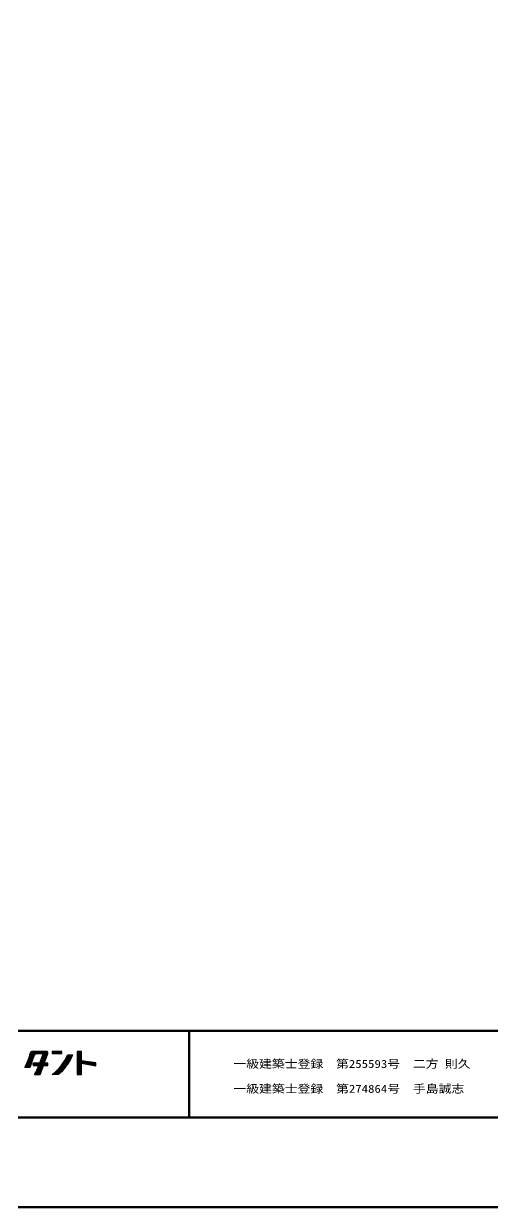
# Model space of a CAD drawing. Header units: millimetres. Extents: x 8300 to 98248, y -10383 to 40000.
# Drawn here: x 87042 to 90570, y 6815 to 15725 of the extents above; entities that cross this region are included whole.
import ezdxf
from ezdxf.enums import TextEntityAlignment as Align

# ---------------------------------------------------------------- set-up
doc = ezdxf.new("R2010")
doc.units = ezdxf.units.MM
doc.header["$LTSCALE"] = 300
doc.layers.add('K他0_その他－１', color=7, linetype='CONTINUOUS')
doc.styles.add('MS PGothic', font='msgothic.ttc', dxfattribs={"width": 1.174649})

# ---------------------------------------------------------------- blocks, each defined once
blk = doc.blocks.new('ZGroup321', base_point=(85632.6, 15724.9))
at = {"layer": 'K他0_その他－１', "color": 150, "linetype": 'Continuous', "lineweight": -3}
for p, q in [((73737.5, 8143.8), (97797.8, 8143.8)), ((88287.6, 8143.8), (88287.6, 7489.8)), ((87051.4, 7870.3), (87113.5, 7932.4)), ((87055.1, 7878.2), (87115.7, 7938.8)), ((87060.7, 7888.1), (87117.9, 7945.3)), ((87065.4, 7897), (87120.1, 7951.7)), ((87069.4, 7905.3), (87122.3, 7958.2)), ((87072.9, 7913), (87124.6, 7964.7)), ((87076, 7920.4), (87144.1, 7988.5)), ((87078.7, 7927.3), (87139.9, 7988.5)), ((87081.2, 7934), (87135.6, 7988.5)), ((87083.4, 7940.4), (87131.4, 7988.5)), ((87085.1, 7946.4), (87127.1, 7988.5)), ((87086.6, 7952.2), (87122.9, 7988.5)), ((87088.1, 7957.9), (87118.7, 7988.5)), ((87089.5, 7963.5), (87114.4, 7988.5)), ((87090.7, 7969), (87110.2, 7988.5)), ((87093, 7979.1), (87091.5, 7972.3)), ((87091.9, 7974.5), (87105.9, 7988.5)), ((87093.2, 7980), (87101.2, 7987.9)), ((87214.1, 7988.5), (87104.6, 7988.5)), ((87131, 7971.1), (87148.3, 7988.5)), ((87136.5, 7972.3), (87152.6, 7988.5)), ((87136.5, 7972.3), (87179.6, 7972.3)), ((87140.7, 7972.3), (87156.8, 7988.5)), ((87145, 7972.3), (87161.1, 7988.5)), ((87149, 7883.1), (87216.2, 7950.2)), ((87149.2, 7972.3), (87165.3, 7988.5)), ((87153.3, 7883.1), (87213.8, 7943.6)), ((87153.4, 7972.3), (87169.6, 7988.5)), ((87153.5, 7874.8), (87209, 7930.3)), ((87155.7, 7881.3), (87211.4, 7936.9)), ((87157.7, 7972.3), (87173.8, 7988.5)), ((87161.9, 7972.3), (87178, 7988.5)), ((87163.3, 7901.6), (87218.6, 7956.9)), ((87165.7, 7908.2), (87221, 7963.5)), ((87166.2, 7972.3), (87182.3, 7988.5)), ((87168.1, 7914.8), (87223.4, 7970.2)), ((87170.4, 7972.3), (87186.5, 7988.5)), ((87170.4, 7921.4), (87225.2, 7976.2)), ((87172.8, 7928.1), (87224.9, 7980.1)), ((87174.7, 7972.3), (87190.8, 7988.5)), ((87175.2, 7934.7), (87223.6, 7983.1)), ((87177.5, 7941.3), (87221.7, 7985.5)), ((87178.9, 7972.3), (87195, 7988.5)), ((87179.9, 7947.9), (87219.2, 7987.2)), ((87182.3, 7971.5), (87199.3, 7988.5)), ((87182.3, 7954.5), (87216.1, 7988.3)), ((87184.6, 7969.5), (87203.5, 7988.5)), ((87184.7, 7961.1), (87212, 7988.5)), ((87185.8, 7966.5), (87207.7, 7988.5)), ((87256.1, 7973.6), (87270.9, 7988.5)), ((87256.1, 7977.8), (87266.7, 7988.5)), ((87256.1, 7982.1), (87262.4, 7988.5)), ((87256.1, 7986.3), (87258.2, 7988.5)), ((87259.1, 7972.3), (87275.2, 7988.5)), ((87262.5, 7813.3), (87412, 7962.8)), ((87263.3, 7972.3), (87279.4, 7988.5)), ((87266.8, 7813.3), (87409.1, 7955.6)), ((87267.5, 7972.3), (87283.7, 7988.5)), ((87271, 7813.3), (87405.8, 7948.1)), ((87271.8, 7972.3), (87287.9, 7988.5)), ((87275.3, 7813.3), (87402.1, 7940.2)), ((87276, 7972.3), (87292.1, 7988.5)), ((87279.5, 7813.3), (87398, 7931.8)), ((87280.3, 7972.3), (87296.4, 7988.5)), ((87284.5, 7972.3), (87300.6, 7988.5)), ((87288.7, 7972.3), (87304.9, 7988.5)), ((87293, 7972.3), (87309.1, 7988.5)), ((87297.2, 7972.3), (87313.4, 7988.5)), ((87301.5, 7972.3), (87317.6, 7988.5)), ((87305.7, 7972.3), (87321.8, 7988.5)), ((87310, 7972.3), (87326.1, 7988.5)), ((87314.2, 7972.3), (87330.3, 7988.5)), ((87318.4, 7972.3), (87330.3, 7984.2)), ((87322.7, 7972.3), (87330.3, 7980)), ((87322.8, 7877.9), (87407.9, 7963)), ((87326.9, 7972.3), (87330.3, 7975.7)), ((87336, 7895.3), (87403.7, 7963)), ((87345, 7908.5), (87399.4, 7963)), ((87352, 7919.8), (87395.2, 7963)), ((87357.8, 7929.8), (87391, 7963)), ((87362.8, 7939), (87386.7, 7963)), ((87367.1, 7947.6), (87382.5, 7963)), ((87371, 7955.7), (87378.2, 7963)), ((87374.2, 7963), (87412.1, 7963)), ((87444, 7984.2), (87448.2, 7988.5)), ((87444, 7980), (87452.5, 7988.5)), ((87444, 7975.7), (87456.7, 7988.5)), ((87444, 7971.5), (87460.9, 7988.5)), ((87444, 7967.2), (87465.2, 7988.5)), ((87444, 7963), (87469.4, 7988.5)), ((87444, 7958.8), (87473.7, 7988.5)), ((87444, 7954.5), (87477, 7987.5)), ((87444, 7950.3), (87477, 7983.3)), ((87444, 7946), (87477, 7979)), ((87444, 7941.8), (87477, 7974.8)), ((87444, 7937.5), (87477, 7970.5)), ((87444, 7933.3), (87477, 7966.3)), ((87444, 7929.1), (87477, 7962.1)), ((87444, 7924.8), (87477, 7957.8)), ((87444, 7920.6), (87477, 7953.6)), ((87444, 7916.3), (87477, 7949.3)), ((87444, 7912.1), (87477, 7945.1)), ((87444, 7907.8), (87477, 7940.8)), ((87444, 7903.6), (87477, 7936.6)), ((87444, 7899.4), (87477, 7932.4)), ((87055.7, 7870.3), (87111.3, 7925.9)), ((87059.9, 7870.3), (87109, 7919.5)), ((87064.2, 7870.3), (87106.8, 7913)), ((87068.4, 7870.3), (87104.6, 7906.5)), ((87072.7, 7870.3), (87102.4, 7900.1)), ((87076.9, 7870.3), (87100.2, 7893.6)), ((87081.1, 7870.3), (87098, 7887.2)), ((87085.4, 7870.3), (87095.8, 7880.7)), ((87089.6, 7870.3), (87093.6, 7874.3)), ((87113.2, 7898.2), (87113.9, 7898.8)), ((87113.2, 7893.9), (87118.1, 7898.8)), ((87113.2, 7889.7), (87122.4, 7898.8)), ((87113.2, 7885.4), (87126.6, 7898.8)), ((87115.1, 7883.1), (87130.8, 7898.8)), ((87119.3, 7883.1), (87135.1, 7898.8)), ((87123.6, 7883.1), (87139.3, 7898.8)), ((87126, 7813.3), (87189.8, 7877.2)), ((87127.6, 7819.2), (87207.2, 7898.8)), ((87127.8, 7883.1), (87143.6, 7898.8)), ((87130.2, 7813.3), (87187.4, 7870.5)), ((87132.1, 7883.1), (87147.8, 7898.8)), ((87133.1, 7828.9), (87203, 7898.8)), ((87134.4, 7813.3), (87184.9, 7863.8)), ((87136.3, 7883.1), (87152.1, 7898.8)), ((87137.7, 7837.8), (87198.7, 7898.8)), ((87138.7, 7813.3), (87182.5, 7857.1)), ((87140.6, 7883.1), (87156.3, 7898.8)), ((87141.7, 7846), (87199.3, 7903.7)), ((87142.9, 7813.3), (87180, 7850.4)), ((87144.8, 7883.1), (87160.5, 7898.8)), ((87145.2, 7853.7), (87201.7, 7910.3)), ((87147.2, 7813.3), (87177.6, 7843.7)), ((87148.3, 7861.1), (87204.1, 7917)), ((87151, 7868.1), (87206.5, 7923.6)), ((87195.7, 7883.1), (87211.5, 7898.8)), ((87200, 7883.1), (87215.7, 7898.8)), ((87204.2, 7883.1), (87219.9, 7898.8)), ((87208.4, 7883.1), (87224.2, 7898.8)), ((87212.7, 7883.1), (87224.2, 7894.6)), ((87216.9, 7883.1), (87224.2, 7890.4)), ((87221.2, 7883.1), (87224.2, 7886.1)), ((87283.8, 7813.3), (87393.3, 7922.8)), ((87288, 7813.3), (87387.8, 7913.1)), ((87292.2, 7813.3), (87381.3, 7902.4)), ((87296.5, 7813.3), (87373.2, 7890.1)), ((87300.7, 7813.3), (87362.3, 7874.9)), ((87315.8, 7824.2), (87341.3, 7849.7)), ((87444, 7895.1), (87477, 7928.1)), ((87444, 7890.9), (87477, 7923.9)), ((87444, 7886.6), (87477, 7919.6)), ((87444, 7882.4), (87479.2, 7917.6)), ((87444, 7878.1), (87482.9, 7917.1)), ((87444, 7873.9), (87486.6, 7916.6)), ((87444, 7869.7), (87490.3, 7916)), ((87444, 7865.4), (87477, 7898.4)), ((87444, 7861.2), (87477, 7894.2)), ((87444, 7856.9), (87477, 7889.9)), ((87444, 7852.7), (87477, 7885.7)), ((87444, 7848.4), (87477, 7881.4)), ((87444, 7844.2), (87477, 7877.2)), ((87444, 7840), (87477, 7873)), ((87444, 7835.7), (87477, 7868.7)), ((87444, 7831.5), (87477, 7864.5)), ((87444, 7827.2), (87477, 7860.2)), ((87444, 7823), (87477, 7856)), ((87444, 7818.7), (87477, 7851.7)), ((87444, 7814.5), (87477, 7847.5)), ((87447, 7813.3), (87477, 7843.3)), ((87477.3, 7898.8), (87494, 7915.5)), ((87480.9, 7898.1), (87497.8, 7915)), ((87484.5, 7897.5), (87501.5, 7914.4)), ((87488.2, 7896.9), (87505.2, 7913.9)), ((87491.8, 7896.2), (87508.9, 7913.4)), ((87495.4, 7895.6), (87512.6, 7912.8)), ((87499, 7895), (87516.3, 7912.3)), ((87502.6, 7894.3), (87520, 7911.7)), ((87506.2, 7893.7), (87523.7, 7911.2)), ((87509.8, 7893.1), (87527.4, 7910.7)), ((87513.4, 7892.4), (87531.1, 7910.1)), ((87517, 7891.8), (87534.8, 7909.6)), ((87520.6, 7891.2), (87538.5, 7909.1)), ((87524.3, 7890.5), (87542.2, 7908.5)), ((87527.9, 7889.9), (87546, 7908)), ((87531.5, 7889.3), (87549.7, 7907.5)), ((87535.1, 7888.6), (87553.4, 7906.9)), ((87538.7, 7888), (87557.1, 7906.4)), ((87542.3, 7887.4), (87560.8, 7905.9)), ((87545.9, 7886.7), (87564.5, 7905.3)), ((87549.5, 7886.1), (87568.2, 7904.8)), ((87553.1, 7885.5), (87571.9, 7904.3)), ((87556.7, 7884.8), (87575.6, 7903.7)), ((87560.4, 7884.2), (87579.3, 7903.2)), ((87564, 7883.6), (87583, 7902.6)), ((87567.6, 7883), (87586.1, 7901.5)), ((87571.2, 7882.3), (87586.1, 7897.2)), ((87574.8, 7881.7), (87586.1, 7893)), ((87578.4, 7881.1), (87586.1, 7888.7)), ((87582, 7880.4), (87586.1, 7884.5)), ((87585.6, 7879.8), (87586.1, 7880.2)), ((87151.4, 7813.3), (87175.1, 7837.1)), ((87155.7, 7813.3), (87172.7, 7830.4)), ((87159.9, 7813.3), (87170.3, 7823.7)), ((87164.1, 7813.3), (87167.8, 7817)), ((87303.3, 7813.3), (87256.1, 7813.3)), ((87258.3, 7813.3), (87267.1, 7822.1)), ((87451.3, 7813.3), (87477, 7839)), ((87455.5, 7813.3), (87477, 7834.8)), ((87459.8, 7813.3), (87477, 7830.5)), ((87464, 7813.3), (87477, 7826.3)), ((87468.3, 7813.3), (87477, 7822.1)), ((87472.5, 7813.3), (87477, 7817.8)), ((87476.7, 7813.3), (87477, 7813.6))]:
    blk.add_line(p, q, dxfattribs=at)
for points in [[(73017.5, 24635), (98247.8, 24635), (98247.8, 6814.8), (73017.5, 6814.8)], [(97797.8, 23960), (73737.5, 23960), (73737.5, 7489.8), (97797.8, 7489.8)], [(87330.3, 7988.5), (87256.1, 7988.5), (87256.1, 7972.3), (87330.3, 7972.3)], [(87444, 7988.5), (87444, 7813.3), (87477, 7813.3), (87477, 7898.8), (87586.1, 7879.7), (87586.1, 7902.2), (87477, 7918), (87477, 7988.5)]]:
    blk.add_lwpolyline(points, close=True, dxfattribs=at)
for points in [[(87050.2, 7870.3), (87092.2, 7870.3), (87124.1, 7963.3)], [(87185.6, 7963.7), (87162.3, 7898.8), (87113.2, 7898.8), (87113.2, 7883.1), (87156.3, 7883.1)], [(87124.1, 7813.3), (87166.5, 7813.3), (87192, 7883.1), (87224.2, 7883.1), (87224.2, 7898.8), (87197.6, 7898.8), (87224.6, 7973.5)]]:
    blk.add_lwpolyline(points, dxfattribs=at)
for centre, radius, start, end in [((86788.8, 8036.8), 309.9, 327.51379, 342.25673), ((86575.6, 8085.4), 528.1, 344.28592, 347.64159), ((87104.7, 7976.5), 12, 90.43841, 167.4011), ((87136.5, 7959.3), 13.1, 90.08471, 161.90583), ((87179.1, 7965.6), 6.75, 343.72077, 85.92634), ((87214.1, 7977.3), 11.1, 339.79736, 90.18776), ((87031, 8112.1), 374.2, 312.57906, 336.5067), ((87063.6, 8101.9), 375.1, 309.71671, 338.26281), ((86843.9, 7985.2), 328.7, 328.4736, 341.89819), ((86855.9, 8326.4), 650.7, 307.95705, 311.17175)]:
    blk.add_arc(centre, radius, start, end, dxfattribs=at)
at = {"layer": 'K他0_その他－１', "color": 150, "lineweight": -3, "style": 'MS PGothic'}
for s, width, p in [('一級建築士登録\u3000第255593号\u3000二方 則久', 1.174649, (88621.9, 7846)), ('一級建築士登録\u3000第274864号\u3000手島誠志', 1.174712, (88621.9, 7658.5))]:
    blk.add_text(s, height=60.241, dxfattribs=dict(at, width=width)).set_placement(p, align=Align.BOTTOM_LEFT)
blk = doc.blocks.new('ZGroup342', base_point=(85632.6, 15724.7))
at = {"layer": 'K他0_その他－１', "color": 150, "linetype": 'Continuous', "lineweight": 90}
for p, q in [((73737.5, 8143.6), (97797.8, 8143.6)), ((88287.6, 8143.6), (88287.6, 7489.6)), ((73737.5, 7489.6), (97797.8, 7489.6)), ((98247.8, 6814.6), (73017.5, 6814.6))]:
    blk.add_line(p, q, dxfattribs=at)

msp = doc.modelspace()

# ---------------------------------------------------------------- block references
at = {"layer": 'K他0_その他－１', "linetype": 'Continuous', "lineweight": 5}
for name, p in [('ZGroup321', (85632.6, 15724.9)), ('ZGroup342', (85632.6, 15724.7))]:
    msp.add_blockref(name, p, dxfattribs=at)

doc.saveas('drawing.dxf')
